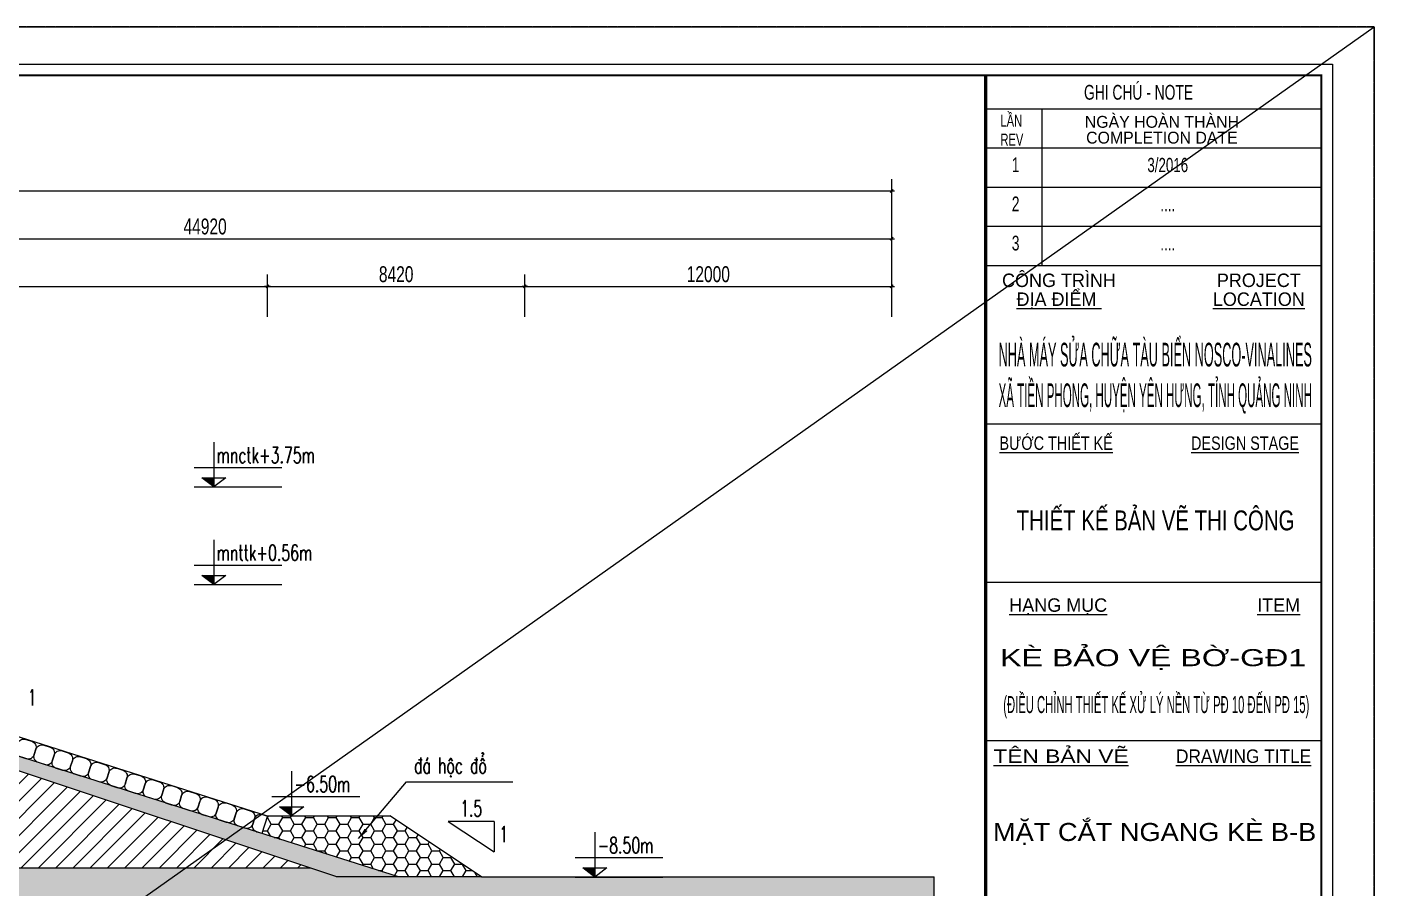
# Model space of a CAD drawing. Header units: millimetres. Extents: x -95488 to 835450, y -398213 to -214134.
# Drawn here: x -30869 to 13196, y -349514 to -321365 of the extents above; entities that cross this region are included whole.
import ezdxf
from ezdxf.enums import TextEntityAlignment as Align

# ---------------------------------------------------------------- set-up
doc = ezdxf.new("R2010")
doc.units = ezdxf.units.MM
doc.header["$MEASUREMENT"] = 0
doc.linetypes.add('HIDDEN', pattern=[0.375, 0.25, -0.125])
doc.layers.add('00 MV', color=3, linetype='Continuous', plot=False)
for name, color, linetype, lineweight in [('01 TEXT', 7, 'Continuous', 13), ('DIM', 177, 'Continuous', 20), ('MANH1', 251, 'Continuous', 13), ('TEXT', 2, 'Continuous', 20)]:
    doc.layers.add(name, color=color, linetype=linetype, lineweight=lineweight)
for name, color, linetype in [('bao', 2, 'Continuous'), ('Border', 2, 'Continuous'), ('DLINE', 4, 'Continuous'), ('Hatch', 250, 'Continuous'), ('Net vang', 2, 'Continuous')]:
    doc.layers.add(name, color=color, linetype=linetype)
doc.styles.add('khung ban ve - kien phat', font='VHBLACK_0.TTF', dxfattribs={"width": 0.6})
doc.styles.add('ROMANS', font='vnsimli.shx', dxfattribs={"width": 0.6})
doc.styles.add('THUONG', font='vnsimli.shx', dxfattribs={"width": 0.55})
doc.styles.add('TXTDIM', font='VNARIAL_0.TTF', dxfattribs={"width": 0.7})
doc.dimstyles.new('250', dxfattribs={"dimscale": 250, "dimtxt": 1.8, "dimasz": 1.5, "dimexe": 0.5, "dimexo": 0.5, "dimgap": 0.9, "dimtad": 1, "dimdec": 3, "dimlfac": 0.1, "dimdsep": 46, "dimtxsty": 'ROMANS', "dimcen": -0.5, "dimclrd": 4, "dimclre": 7, "dimclrt": 2, "dimadec": 3, "dimazin": 2, "dimtfac": 1, "dimtdec": 3, "dimtix": 1, "dimtmove": 1, "dimatfit": 3, "dimfxl": 1, "dimtolj": 1, "dimtzin": 0, "dimlwd": -1, "dimlwe": -1, "dimarcsym": 0})
doc.dimstyles.new('DIM 260', dxfattribs={"dimscale": 260, "dimtxt": 2, "dimasz": 0.3, "dimexe": 1.5, "dimexo": 0, "dimgap": 0.5, "dimtad": 1, "dimdec": 0, "dimzin": 12, "dimdsep": 46, "dimtxsty": 'TXTDIM', "dimblk": 'SLASH', "dimcen": 1.5, "dimclrd": 256, "dimclre": 256, "dimclrt": 2, "dimadec": 0, "dimazin": 0, "dimtfac": 1, "dimtdec": 0, "dimtix": 1, "dimtmove": 0, "dimatfit": 3, "dimldrblk": 'DOT', "dimfxl": 2, "dimtolj": 1, "dimtzin": 0, "dimlwd": 9, "dimlwe": 9, "dimarcsym": 1})

# ---------------------------------------------------------------- blocks, each defined once
blk = doc.blocks.new('Caodo')
at = {"layer": 'DLINE'}
blk.add_hatch(color=256, dxfattribs=at).paths.add_polyline_path([(-0.02, 1.19), (-1.6, 1.19), (-0.02, -0.01)])
for p, q in [((-0.02, 5.85), (-0.02, -0.01)), ((8.89, 2.49), (-2.61, 2.49)), ((-0.02, -0.01), (-1.6, 1.19)), ((-1.6, 1.19), (1.56, 1.19)), ((1.56, 1.19), (-0.02, -0.01)), ((-2.61, -0.01), (8.89, -0.01))]:
    blk.add_line(p, q, dxfattribs=at)
blk = doc.blocks.new('SLASH')
at = {"layer": 'DIM', "color": 16, "linetype": 'Continuous'}
for p, q in [((-1.2, 0), (1.2, 0)), ((-0.6, -0.6), (0.6, 0.6))]:
    blk.add_line(p, q, dxfattribs=at)
blk = doc.blocks.new('*D85')
at = {"layer": 'Defpoints', "color": 0}
for p in [(-2581, -328286), (-47501, -330843), (-2581, -330843)]:
    blk.add_point(p, dxfattribs=at)
at = {"layer": 'DIM', "lineweight": 9}
for p, q in [((-47501, -330843), (-47501, -327896)), ((-2581, -330843), (-2581, -327896)), ((-47423, -328286), (-2659, -328286))]:
    blk.add_line(p, q, dxfattribs=at)
at = {"layer": 'DIM', "lineweight": 9, "xscale": 78, "yscale": 78, "zscale": 78, "rotation": 180}
blk.add_blockref('SLASH', (-47501, -328286), dxfattribs=at)
at = {"layer": 'DIM', "lineweight": 9, "xscale": 78, "yscale": 78, "zscale": 78}
blk.add_blockref('SLASH', (-2581, -328286), dxfattribs=at)
at = {"layer": 'DIM', "color": 2, "insert": (-25041, -327890), "char_height": 520, "attachment_point": 5, "style": 'TXTDIM'}
blk.add_mtext('\\A1;44920', dxfattribs=at)
blk = doc.blocks.new('_Dot')
at = {"color": 0, "linetype": 'ByBlock', "lineweight": -2}
blk.add_line((-0.5, 0), (-1, 0), dxfattribs=at)
at = {"color": 0, "linetype": 'ByBlock', "const_width": 0.5}
blk.add_lwpolyline([(-0.25, 0, 1), (0.25, 0, 1)], format="xyb", close=True, dxfattribs=at)
blk = doc.blocks.new('*D88')
at = {"layer": 'Defpoints', "color": 0}
for p in [(-23001, -329846), (-46660, -330843), (-23001, -330843)]:
    blk.add_point(p, dxfattribs=at)
at = {"layer": 'DIM', "lineweight": 9}
for p, q in [((-46660, -330843), (-46660, -329456)), ((-23001, -330843), (-23001, -329456)), ((-46582, -329846), (-23079, -329846))]:
    blk.add_line(p, q, dxfattribs=at)
at = {"layer": 'DIM', "lineweight": 9, "xscale": 78, "yscale": 78, "zscale": 78, "rotation": 180}
blk.add_blockref('SLASH', (-46660, -329846), dxfattribs=at)
at = {"layer": 'DIM', "lineweight": 9, "xscale": 78, "yscale": 78, "zscale": 78}
blk.add_blockref('SLASH', (-23001, -329846), dxfattribs=at)
at = {"layer": 'DIM', "color": 2, "insert": (-34830, -329450), "char_height": 520, "attachment_point": 5, "style": 'TXTDIM'}
blk.add_mtext('\\A1;23660', dxfattribs=at)
blk = doc.blocks.new('*D89')
at = {"layer": 'Defpoints', "color": 0}
for p in [(-14581, -329846), (-23001, -330843), (-14581, -330843)]:
    blk.add_point(p, dxfattribs=at)
at = {"layer": 'DIM', "lineweight": 9}
for p, q in [((-23001, -330843), (-23001, -329456)), ((-14581, -330843), (-14581, -329456)), ((-22923, -329846), (-14659, -329846))]:
    blk.add_line(p, q, dxfattribs=at)
at = {"layer": 'DIM', "lineweight": 9, "xscale": 78, "yscale": 78, "zscale": 78, "rotation": 180}
blk.add_blockref('SLASH', (-23001, -329846), dxfattribs=at)
at = {"layer": 'DIM', "lineweight": 9, "xscale": 78, "yscale": 78, "zscale": 78}
blk.add_blockref('SLASH', (-14581, -329846), dxfattribs=at)
at = {"layer": 'DIM', "color": 2, "insert": (-18791, -329450), "char_height": 520, "attachment_point": 5, "style": 'TXTDIM'}
blk.add_mtext('\\A1;8420', dxfattribs=at)
blk = doc.blocks.new('*D90')
at = {"layer": 'Defpoints', "color": 0}
for p in [(-2581, -329846), (-14581, -330843), (-2581, -330843)]:
    blk.add_point(p, dxfattribs=at)
at = {"layer": 'DIM', "lineweight": 9}
for p, q in [((-14581, -330843), (-14581, -329456)), ((-2581, -330843), (-2581, -329456)), ((-14503, -329846), (-2659, -329846))]:
    blk.add_line(p, q, dxfattribs=at)
at = {"layer": 'DIM', "lineweight": 9, "xscale": 78, "yscale": 78, "zscale": 78, "rotation": 180}
blk.add_blockref('SLASH', (-14581, -329846), dxfattribs=at)
at = {"layer": 'DIM', "lineweight": 9, "xscale": 78, "yscale": 78, "zscale": 78}
blk.add_blockref('SLASH', (-2581, -329846), dxfattribs=at)
at = {"layer": 'DIM', "color": 2, "insert": (-8581, -329450), "char_height": 520, "attachment_point": 5, "style": 'TXTDIM'}
blk.add_mtext('\\A1;12000', dxfattribs=at)
blk = doc.blocks.new('*D91')
at = {"layer": 'Defpoints', "color": 0}
for p in [(-2581, -326726), (-87001, -330843), (-2581, -330843)]:
    blk.add_point(p, dxfattribs=at)
at = {"layer": 'DIM', "lineweight": 9}
for p, q in [((-87001, -330843), (-87001, -326336)), ((-2581, -330843), (-2581, -326336)), ((-86923, -326726), (-2659, -326726))]:
    blk.add_line(p, q, dxfattribs=at)
at = {"layer": 'DIM', "lineweight": 9, "xscale": 78, "yscale": 78, "zscale": 78, "rotation": 180}
blk.add_blockref('SLASH', (-87001, -326726), dxfattribs=at)
at = {"layer": 'DIM', "lineweight": 9, "xscale": 78, "yscale": 78, "zscale": 78}
blk.add_blockref('SLASH', (-2581, -326726), dxfattribs=at)
at = {"layer": 'DIM', "color": 2, "insert": (-44791, -326330), "char_height": 520, "attachment_point": 5, "style": 'TXTDIM'}
blk.add_mtext('\\A1;111420', dxfattribs=at)

msp = doc.modelspace()

# ---------------------------------------------------------------- hatches: boundary and pattern name
at = {"layer": 'Hatch'}
h = msp.add_hatch(dxfattribs=at)
h.set_pattern_fill('ANSI31', color=256, scale=3200, style=0)
h.set_pattern_definition([(45, (0, 58952.28), (-282.8427, 282.8427), [])])
h.paths.add_polyline_path([(-21064.4, -377362.6), (-22450.8, -377362.6), (-22450.8, -378531.6), (-21064.4, -378531.6)])
h.paths.add_polyline_path([(-70038.5, -340652.6), (-81000.8, -340652.6), (-87000.8, -338652.6), (-88000.8, -338652.6), (-88000.8, -348852.6), (-70038.5, -348852.6)])
edge = h.paths.add_edge_path(flags=16)
edge.add_ellipse((-81289.1, -346461.3), major_axis=(803, 0.2), ratio=1, start_angle=0, end_angle=360)
h.paths.add_polyline_path([(-86408.1, -340374.1), (-86408.1, -339374.1), (-83408.1, -340374.1)], flags=16)
h.paths.add_polyline_path([(-57813.1, -340770.9, -0.1300124), (-58296.2, -340452.6), (-59100.8, -340452.6), (-59824.5, -340834.4), (-59668.9, -340952.6), (-60458.9, -340952.6), (-60063.9, -340652.6), (-62291.3, -340652.6), (-64614.1, -340652.6), (-64482.5, -340752.6), (-65272.4, -340752.6), (-65140.8, -340652.6), (-69786.6, -340652.6), (-69786.6, -348852.6), (-58967.6, -348852.6)])
h.paths.add_polyline_path([(-57700.8, -343520.4), (-58462.5, -348852.6), (-57700.8, -348852.6)])
h.paths.add_polyline_path([(-56200.8, -340452.6), (-56609.8, -340452.6, -0.1783779), (-57300.8, -340819.4), (-57300.8, -348852.6), (-56200.8, -348852.6)])
h.paths.add_polyline_path([(-54700.8, -340452.6), (-55800.8, -340452.6), (-55800.8, -348852.6), (-54700.8, -348852.6)])
h.paths.add_polyline_path([(-53200.8, -340452.6), (-54300.8, -340452.6), (-54300.8, -348852.6), (-53200.8, -348852.6)])
h.paths.add_polyline_path([(-51750.8, -340452.6), (-52800.8, -340452.6), (-52800.8, -348852.6), (-51750.8, -348852.6)])
h.paths.add_polyline_path([(-48250.8, -340452.6), (-51250.8, -340452.6), (-51250.8, -348852.6), (-48250.8, -348852.6)])
h.paths.add_polyline_path([(-46820.5, -340452.6), (-47500.8, -340452.6), (-47633.9, -340452.6), (-46433.9, -348852.6), (-21627.7, -348852.6)])
h.paths.add_polyline_path([(-36435.5, -344821.7), (-33435.5, -345821.7), (-36435.5, -345821.7)], flags=16)
h.paths.add_polyline_path([(-47750.8, -343170.4), (-47750.8, -348852.6), (-46939, -348852.6)])
h.paths.add_polyline_path([(-76797.9, -342672.2), (-75203.6, -342672.2), (-75203.6, -343462.8), (-76797.9, -343462.8)], flags=24)
h.paths.add_polyline_path([(-70314.9, -342671.4), (-68686.6, -342671.4), (-68686.6, -343462.8), (-70314.9, -343462.8)], flags=9)
h.paths.add_polyline_path([(-70315.1, -344232.2), (-68686.5, -344232.2), (-68686.5, -345022.8), (-70315.1, -345022.8)], flags=9)
h.paths.add_polyline_path([(-85479.5, -341171.8), (-84994.1, -341171.8), (-84994.1, -340391.8), (-85479.5, -340391.8)], flags=24)
h.paths.add_polyline_path([(-86813.3, -340295.5), (-86472.8, -340295.5), (-86472.8, -339515.5), (-86813.3, -339515.5)], flags=24)
h.paths.add_polyline_path([(-81676.6, -346861.7), (-80901.6, -346861.7), (-80901.6, -346081.7), (-81676.6, -346081.7)], flags=8)
h.paths.add_polyline_path([(-63797.9, -342672.2), (-62203.6, -342672.2), (-62203.6, -343462.8), (-63797.9, -343462.8)], flags=24)
h.paths.add_polyline_path([(-58282.3, -342672.2), (-57219.3, -342672.2), (-57219.3, -343462.8), (-58282.3, -343462.8)], flags=9)
h.paths.add_polyline_path([(-62355.3, -342060.8), (-60292.6, -342060.8), (-60292.6, -341280.8), (-62355.3, -341280.8)], flags=24)
h.paths.add_polyline_path([(-67157.1, -341885.1), (-65416.3, -341885.1), (-65416.3, -341105.1), (-67157.1, -341105.1)], flags=24)
h.paths.add_polyline_path([(-57406.5, -342672.2), (-56095, -342672.2), (-56095, -343462.8), (-57406.5, -343462.8)], flags=9)
h.paths.add_polyline_path([(-55906.5, -342672.2), (-54595, -342672.2), (-54595, -343462.8), (-55906.5, -343462.8)], flags=9)
h.paths.add_polyline_path([(-54406.5, -342672.2), (-53095, -342672.2), (-53095, -343462.8), (-54406.5, -343462.8)], flags=9)
h.paths.add_polyline_path([(-53547.9, -344232.2), (-51953.6, -344232.2), (-51953.6, -345022.8), (-53547.9, -345022.8)], flags=9)
h.paths.add_polyline_path([(-52906.5, -342672.2), (-51595, -342672.2), (-51595, -343462.8), (-52906.5, -343462.8)], flags=9)
h.paths.add_polyline_path([(-50423.5, -342671.4), (-49078, -342671.4), (-49078, -343462.8), (-50423.5, -343462.8)], flags=24)
h.paths.add_polyline_path([(-45569.4, -347596.5), (-39846.9, -347596.5), (-39846.9, -346556.5), (-45569.4, -346556.5)], flags=24)
h.paths.add_polyline_path([(-35506.9, -346619.4), (-35021.5, -346619.4), (-35021.5, -345839.4), (-35506.9, -345839.4)], flags=24)
h.paths.add_polyline_path([(-36840.7, -345743.1), (-36500.2, -345743.1), (-36500.2, -344963.1), (-36840.7, -344963.1)], flags=24)
h = msp.add_hatch(dxfattribs=at)
h.set_pattern_fill('HONEY', color=256, scale=500, style=0)
h.set_pattern_definition([(0, (614038.85, -101032.09), (93.75, 54.1265875), [62.5, -125]), (120, (614038.85, -101032.09), (-93.75, 54.126588), [62.5, -125]), (60, (614038.85, -101032.09), (2e-07, 108.2531754), [-125, 62.5])])
h.paths.add_polyline_path([(-20719.7, -349152.6), (-18718, -349152.6), (-46753, -340252.6), (-47500.8, -340252.6), (-47500.8, -340452.6), (-46819.7, -340452.6)])
h = msp.add_hatch(dxfattribs=at)
h.set_pattern_fill('HONEY', color=256, scale=2000, style=0)
h.set_pattern_definition([(0, (0, 58952.28), (375, 216.50635), [250, -500]), (120, (0, 58952.28), (-375, 216.50635), [250, -500]), (60, (0, 58952.28), (8e-07, 433.0127), [-500, 250])])
h.paths.add_polyline_path([(-19981.9, -347156), (-22856.3, -347156), (-22856.3, -347152.6), (-23000.8, -347152.6), (-23185.5, -347734.4), (-18718, -349152.6), (-16000.8, -349152.6), (-19000.8, -347152.6), (-19981.9, -347152.6)])
h = msp.add_hatch(dxfattribs=at)
h.set_pattern_fill('ANSI33', color=256, scale=2200, style=0)
h.set_pattern_definition([(45, (0, 58952.3), (-388.9087, 388.9087), []), (45, (388.9, 58952.3), (-388.9087, 388.9087), [275, -137.5])])
h.paths.add_polyline_path([(-21064.4, -380725.7), (-21064.4, -379556.7), (-22450.8, -379556.7), (-22450.8, -380725.7)])
h.paths.add_polyline_path([(-1197.8, -351752.7), (-1197.8, -349152.6), (-10063.1, -349152.6), (-10063.1, -349156), (-12937.5, -349156), (-12937.5, -349152.6), (-16000.8, -349152.6), (-20728, -349152.6), (-21627.7, -348852.6), (-46433.9, -348852.6), (-46019.7, -351752.6)])
h.paths.add_polyline_path([(-46939, -348852.6), (-47750.8, -348852.6), (-47750.8, -351752.6), (-46524.7, -351752.6)])
h.paths.add_polyline_path([(-48250.8, -351752.6), (-48250.8, -348852.6), (-51250.8, -348852.6), (-51250.8, -351752.6)])
h.paths.add_polyline_path([(-51750.8, -348852.6), (-52800.8, -348852.6), (-52800.8, -351752.6), (-51750.8, -351752.6)])
h.paths.add_polyline_path([(-53200.8, -348852.6), (-54300.8, -348852.6), (-54300.8, -351752.6), (-53200.8, -351752.6)])
h.paths.add_polyline_path([(-55800.8, -351752.6), (-54700.8, -351752.6), (-54700.8, -348852.6), (-55800.8, -348852.6)])
h.paths.add_polyline_path([(-56200.8, -348852.6), (-57300.8, -348852.6), (-57300.8, -351752.6), (-56200.8, -351752.6)])
h.paths.add_polyline_path([(-57700.8, -351752.6), (-57700.8, -348852.6), (-58462.5, -348852.6), (-58876.8, -351752.6)])
h.paths.add_polyline_path([(-59381.9, -351752.6), (-58967.6, -348852.6), (-69786.6, -348852.6), (-69786.6, -351752.6)])
h.paths.add_polyline_path([(-70038.5, -351752.6), (-70038.5, -348852.6), (-88000.8, -348852.6), (-88000.8, -351752.6)])
h.paths.add_polyline_path([(-81531.7, -350892.6), (-81046.4, -350892.6), (-81046.4, -350112.6), (-81531.7, -350112.6)], flags=24)

# ---------------------------------------------------------------- linework, layer by layer
at = {"layer": '00 MV', "color": 3, "linetype": 'HIDDEN', "ltscale": 0.1}
msp.add_lwpolyline([(-95488.4, -398212.6), (13196.2, -398212.6), (13196.2, -321364.9), (-95488.4, -321364.9)], close=True, dxfattribs=at)
at = {"layer": '01 TEXT', "color": 7}
for p, q in [((11475.6, -324049.4), (496.1, -324049.4)), ((11475.6, -325330.2), (496.1, -325330.2)), ((11475.6, -326611), (496.1, -326611)), ((11475.6, -327891.7), (496.1, -327891.7)), ((11475.6, -329172.5), (496.1, -329172.5)), ((11475.6, -334347.5), (496.1, -334347.5)), ((11475.6, -339522.4), (496.1, -339522.4)), ((11475.6, -344697.3), (496.1, -344697.3))]:
    msp.add_line(p, q, dxfattribs=at)
at = {"layer": '01 TEXT', "linetype": 'Continuous'}
msp.add_lwpolyline([(-90500.2, -396949.2), (-90500.2, -322576.6), (11841.5, -322576.6), (11841.5, -396949.2)], close=True, dxfattribs=at)
at = {"layer": '01 TEXT', "color": 4, "const_width": 64.7}
msp.add_lwpolyline([(-90134.3, -396583.2), (-90134.3, -322942.5), (11475.6, -322942.5), (11475.6, -396583.2)], close=True, dxfattribs=at)
at = {"layer": '01 TEXT', "color": 7, "const_width": 109.8}
msp.add_lwpolyline([(496.1, -322942.5), (496.1, -396583.2)], dxfattribs=at)
at = {"layer": '01 TEXT', "color": 7}
for points in [[(2325.8, -324049.4), (2325.8, -329172.5)], [(11475.6, -339522.4), (496.1, -339522.4)]]:
    msp.add_lwpolyline(points, dxfattribs=at)
at = {"layer": 'Border'}
for p, q in [((-95488.4, -398212.6), (13196.2, -321364.9)), ((-23003.9, -347162.5), (-46660, -339652.6)), ((-20728, -349152.6), (-46820.5, -340452.6)), ((-18718, -349152.6), (-46753, -340252.6)), ((-23000.8, -347152.6), (-23185.5, -347734.4)), ((-23000.8, -347152.6), (-19000.8, -347152.6)), ((-16000.8, -349152.6), (-19000.8, -347152.6)), ((-16000.8, -349152.6), (-20751.8, -349152.6)), ((-16000.8, -349152.6), (-1197.8, -349152.6))]:
    msp.add_line(p, q, dxfattribs=at)
at = {"layer": 'Hatch'}
for points in [[(-31233.4, -344987.1), (-31170.4, -344788.5, -0.4142136), (-30908.7, -344653), (-30710.2, -344716.1, -0.4142136), (-30574.6, -344977.7), (-30630.1, -345152.4, -0.4142136), (-30891.7, -345287.9), (-31090.3, -345224.9, -0.4397578)], [(-30630.1, -345152.4), (-30574.6, -344977.7, -0.4142136), (-30313, -344842.1), (-30114.5, -344905.2, -0.4142136), (-29978.9, -345166.8), (-30042, -345365.3, -0.4397578), (-30296, -345477), (-30494.6, -345414, -0.4142136)], [(-30042, -345365.3), (-29978.9, -345166.8, -0.4142136), (-29717.3, -345031.2), (-29518.8, -345094.3, -0.4142136), (-29383.2, -345355.9), (-29438.7, -345530.6, -0.4142136), (-29700.3, -345666.2), (-29898.9, -345603.1, -0.4397578)], [(-29438.7, -345530.6), (-29383.2, -345355.9, -0.4142136), (-29121.6, -345220.4), (-28923.1, -345283.4, -0.4142136), (-28787.5, -345545), (-28850.6, -345743.6, -0.4397578), (-29104.6, -345855.3), (-29303.2, -345792.2, -0.4142136)], [(-28850.6, -345743.6), (-28787.5, -345545, -0.4142136), (-28525.9, -345409.5), (-28327.4, -345472.5, -0.4142136), (-28191.8, -345734.1), (-28247.3, -345908.8, -0.4142136), (-28508.9, -346044.4), (-28707.5, -345981.3, -0.4397578)], [(-28247.3, -345908.8), (-28191.8, -345734.1, -0.4142136), (-27930.2, -345598.6), (-27731.7, -345661.6, -0.4142136), (-27596.1, -345923.2), (-27659.2, -346121.8, -0.4397578), (-27913.2, -346233.5), (-28111.8, -346170.5, -0.4142136)], [(-27659.2, -346121.8), (-27596.1, -345923.2, -0.4142136), (-27334.5, -345787.7), (-27136, -345850.7, -0.4142136), (-27000.4, -346112.3), (-27055.9, -346287.1, -0.4142136), (-27317.5, -346422.6), (-27516.1, -346359.6, -0.4397578)], [(-27063.5, -346310.9), (-27000.4, -346112.3, -0.4142136), (-26738.8, -345976.8), (-26540.3, -346039.8, -0.4142136), (-26404.7, -346301.4), (-26460.2, -346476.2, -0.4142136), (-26721.8, -346611.7), (-26920.4, -346548.7, -0.4397578)], [(-26460.2, -346476.2), (-26404.7, -346301.4, -0.4142136), (-26143.1, -346165.9), (-25944.6, -346229, -0.4142136), (-25809, -346490.6), (-25872.1, -346689.1, -0.4397578), (-26126.1, -346800.8), (-26324.7, -346737.8, -0.4142136)], [(-25872.1, -346689.1), (-25809, -346490.6, -0.4142136), (-25547.4, -346355), (-25348.9, -346418.1, -0.4142136), (-25213.3, -346679.7), (-25268.8, -346854.4, -0.4142136), (-25530.4, -346989.9), (-25729, -346926.9, -0.4397578)], [(-25268.8, -346854.4), (-25213.3, -346679.7, -0.4142136), (-24951.7, -346544.1), (-24753.2, -346607.2, -0.4142136), (-24617.6, -346868.8), (-24680.7, -347067.3, -0.4397578), (-24934.7, -347179.1), (-25133.3, -347116, -0.4142136)], [(-24680.7, -347067.3), (-24617.6, -346868.8, -0.4142136), (-24356, -346733.3), (-24157.4, -346796.3, -0.4142136), (-24021.9, -347057.9), (-24077.4, -347232.6, -0.4142136), (-24339, -347368.2), (-24537.6, -347305.1, -0.4397578)], [(-24085, -347256.5), (-24021.9, -347057.9, -0.4142136), (-23760.3, -346922.4), (-23561.7, -346985.4, -0.4142136), (-23426.2, -347247), (-23481.7, -347421.7, -0.4142136), (-23743.3, -347557.3), (-23941.9, -347494.2, -0.4397578)]]:
    msp.add_lwpolyline(points, format="xyb", close=True, dxfattribs=at)
msp.add_lwpolyline([(-23216.6, -347724.5), (-23346.2, -347683.3, -0.4142136), (-23481.7, -347421.7), (-23426.2, -347247, -0.4142136), (-23164.6, -347111.5), (-23035, -347152.6)], format="xyb", dxfattribs=at)
at = {"layer": 'MANH1', "color": 7}
msp.add_line((-69786.6, -348852.6), (-21598.1, -348852.6), dxfattribs=at)
at = {"layer": 'MANH1'}
msp.add_line((-1197.8, -353152.6), (-1197.8, -349152.6), dxfattribs=at)
at = {"layer": 'Net vang'}
msp.add_lwpolyline([(-95488.4, -321364.9), (13196.2, -321364.9), (13196.2, -398212.6), (-95488.4, -398212.6)], close=True, dxfattribs=at)
at = {"layer": 'TEXT'}
for p, q in [((-15589.6, -347334.1), (-17089.6, -347334.1)), ((-17089.6, -347334.1), (-15589.6, -348334.1)), ((-15589.6, -347334.1), (-15589.6, -348334.1))]:
    msp.add_line(p, q, dxfattribs=at)

# ---------------------------------------------------------------- block references
at = {"xscale": 250, "yscale": 250, "zscale": 250}
for p in [(-24750.3, -336399.2), (-24750.3, -339589.2), (-22204.8, -347152.6), (-12286, -349152.6)]:
    msp.add_blockref('Caodo', p, dxfattribs=at)

# ---------------------------------------------------------------- texts
at = {"layer": '01 TEXT', "style": 'khung ban ve - kien phat', "width": 0.7}
for s, height, p in [('ghi chó - note', 483.043, (3708.8, -323742.6)), ('lÇn', 388.12, (976.6, -324622.3)), ('REV', 388.12, (976.6, -325241.3)), ('1', 483, (1346.1, -326110.1)), ('2', 483, (1346.1, -327390.9)), ('3', 483, (1346.1, -328671.7))]:
    msp.add_text(s, height=height, dxfattribs=at).set_placement(p)
at = {"layer": '01 TEXT', "style": 'khung ban ve - kien phat'}
for s, height, p in [('ngµy hoµn thµnh', 388.12, (6257.5, -324660.9)), ('COMPLETION date', 388.12, (6257.5, -325177.1)), ('c«ng tr×nh', 439.87, (2890, -329866.2)), ('project', 439.87, (9426.8, -329866.2)), ('%%U®Þa ®iÓm ', 439.869, (2890, -330483.4)), ('%%Ulocation', 439.869, (9426.8, -330483.4)), ('%%Uh¹ng môc', 439.869, (2865.1, -340483.8)), ('%%Uitem', 439.87, (10075.5, -340483.8))]:
    msp.add_text(s, height=height, dxfattribs=at).set_placement(p, align=Align.CENTER)
for s, height, width, p in [('3/2016', 465.74, 0.7, (6447.4, -326110.1)), ('....', 465.74, 0.7, (6447.4, -327390.9)), ('....', 465.74, 0.7, (6447.4, -328671.7)), ('%%Ub\xadíc thiÕt kÕ', 439.869, 0.8, (2796.9, -335189.7)), ('%%Udesign stage', 439.869, 0.8, (8975.5, -335189.7))]:
    msp.add_text(s, height=height, dxfattribs=dict(at, width=width)).set_placement(p, align=Align.CENTER)
for s, height, width, p, p2 in [('NHµ M¸Y SöA CH÷A TµU BIÓN NOSCO-VINALINES', 776.239, 0.343291, (914.5, -332464.5), (11162.9, -332464.5)), ('X· TIÒN PHONG, HUYÖN Y£N H¦NG, TØNH QU¶NG NINH', 776.239, 0.31334, (914.5, -333793.1), (11162.9, -333793.1)), ('thiÕt kÕ b¶n vÏ thi c«ng', 650.015, 0.669286, (1504.8, -337820.6), (10592.5, -337820.6)), ('%%Utªn b¶n vÏ', 439.869, 1.090745, (745.6, -345423.3), (5168.5, -345423.3)), ('%%Udrawing title', 439.869, 0.839148, (6717.3, -345423.3), (11140.2, -345423.3))]:
    msp.add_text(s, height=height, dxfattribs=dict(at, width=width)).set_placement(p, p2, align=Align.FIT)
at = {"layer": '01 TEXT', "color": 1, "style": 'khung ban ve - kien phat'}
for s, height, width, p, p2 in [('KÌ B¶O VÖ Bê-G§1', 557.156, 1.238057, (963.3, -342261.7), (10975, -342261.7)), ('(§IÒU CHØNH THIÕT KÕ Xö Lý NÒN Tõ P§ 10 §ÕN P§ 15)', 557.156, 0.427807, (1067.4, -343794), (11079, -343794)), ('MÆT C¾T NGANG KÌ B-B', 588.357, 0.963053, (731.5, -347975.4), (11303.8, -347975.4))]:
    msp.add_text(s, height=height, dxfattribs=dict(at, width=width)).set_placement(p, p2, align=Align.FIT)
at = {"layer": 'TEXT', "style": 'THUONG', "width": 0.65}
for s, p in [('mnctk+3.75m', (-24662.9, -335777.6)), ('mnttk+0.56m', (-24662.9, -338967.6)), ('-6.50m', (-22117.4, -346531)), ('-8.50m', (-12198.6, -348531))]:
    msp.add_text(s, height=520, dxfattribs=at).set_placement(p, align=Align.BOTTOM_LEFT)
for s, p in [('1', (-30698.1, -343283.8)), ('1.5', (-16336.8, -346911.2)), ('1', (-15267.9, -347757))]:
    msp.add_text(s, height=520, dxfattribs=at).set_placement(p, align=Align.MIDDLE_CENTER)
msp.add_text('®¸ héc ®æ', height=520, dxfattribs=at).set_placement((-18200.8, -345767.7))

# ---------------------------------------------------------------- dimensions: what is measured, and where the dimension line sits
at = {"layer": 'DIM'}
dim = msp.add_linear_dim(base=(-2580.8, -326725.7), p1=(-87000.8, -330843.2), p2=(-2580.8, -330843.2), text='111420', dimstyle='DIM 260', dxfattribs=at)
dim.commit()
dim.dimension.update_dxf_attribs({"geometry": '*D91', "text_midpoint": (-44790.8, -326330.4)})
for base, p1, p2, picture, middle in [((-2580.8, -328285.7), (-47500.8, -330843.2), (-2580.8, -330843.2), '*D85', (-25040.8, -327890.4)), ((-14580.8, -329845.7), (-23000.8, -330843.2), (-14580.8, -330843.2), '*D89', (-18790.8, -329450.4)), ((-2580.8, -329845.7), (-14580.8, -330843.2), (-2580.8, -330843.2), '*D90', (-8580.8, -329450.4))]:
    dim = msp.add_linear_dim(base=base, p1=p1, p2=p2, dimstyle='DIM 260', override={"dimtmove": 1}, dxfattribs=at)
    dim.commit()
    dim.dimension.update_dxf_attribs({"geometry": picture, "text_midpoint": middle})
dim = msp.add_linear_dim(base=(-23000.8, -329845.7), p1=(-46660, -330843.2), p2=(-23000.8, -330843.2), text='23660', dimstyle='DIM 260', override={"dimtmove": 1}, dxfattribs=at)
dim.commit()
dim.dimension.update_dxf_attribs({"geometry": '*D88', "text_midpoint": (-34830.4, -329450)})

# ---------------------------------------------------------------- leaders
at = {"layer": 'bao'}
msp.add_leader([(-20019, -347898.5), (-18448.9, -346046.7), (-14980.2, -346046.7)], dimstyle='250', dxfattribs=at)

doc.saveas('drawing.dxf')
